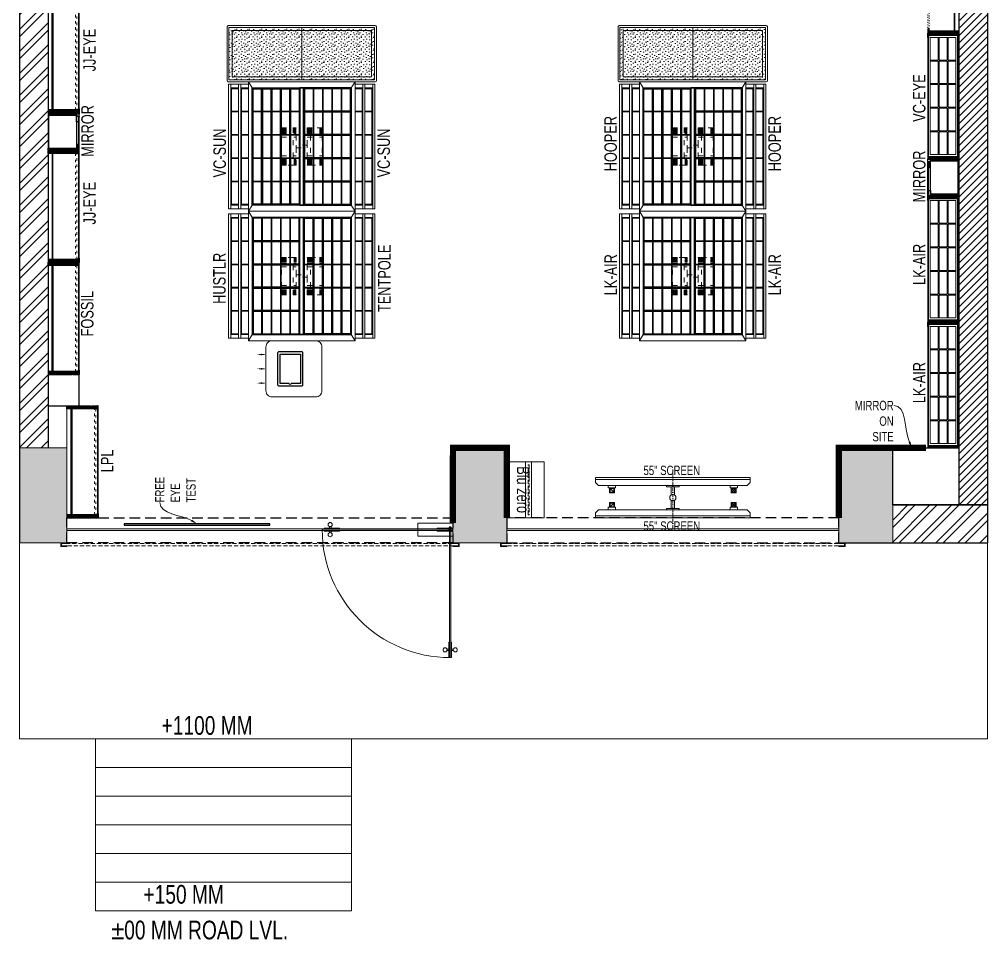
# Model space of a CAD drawing. Header units: feet. Extents: x 3145723 to 3153497, y -5725757 to -5712156.
# Drawn here: x 3145723 to 3153497, y -5725757 to -5718369 of the extents above; entities that cross this region are included whole.
import ezdxf
from ezdxf import colors
from ezdxf.entities.mleader import LeaderData, LeaderLine
from ezdxf.math import Vec2, Vec3

# ---------------------------------------------------------------- set-up
doc = ezdxf.new("R2010")
doc.units = ezdxf.units.FT
doc.header["$LTSCALE"] = 33
doc.header["$MEASUREMENT"] = 0
for name, pattern in [('ACAD_ISO03W100', [30, 12, -18]), ('D10_DASHED', [0.75, 0.5, -0.25]), ('DASHDOT2', [0.5, 0.25, -0.125, 0, -0.125]), ('HIDDEN', [9.525, 6.35, -3.175]), ('HIDDEN2', [4.7625, 3.175, -1.5875]), ('HIDDENX2', [0.75, 0.5, -0.25])]:
    doc.linetypes.add(name, pattern=pattern)
for name, color, linetype, lineweight in [('A-COL', 243, 'Continuous', 9), ('A-Glazing', 4, 'Continuous', 20), ('A-shutter', 8, 'Continuous', 18), ('A-STAIR', 6, 'Continuous', 5), ('column hatch', 5, 'Continuous', 0), ('Glazing', 141, 'Continuous', 15), ('HIDDEN LINE', 177, 'Continuous', 0), ('LENS-DIM', 252, 'Continuous', 5), ('LENS-FURNITURE', 13, 'Continuous', 9), ('LENS-HATCH', 251, 'Continuous', 5), ('LENS-PARTITION', 21, 'Continuous', 25), ('LENS-TEXT', 31, 'Continuous', 5), ('LENS_TEXT', 31, 'Continuous', 5), ('LK-EQPMT', 3, 'Continuous', 18), ('LK-FF&E FLOOR', 1, 'Continuous', 9), ('LK-FF&E WALL', 1, 'Continuous', 9), ('LK-IT', 3, 'Continuous', 18), ('LK-MIRROR', 133, 'Continuous', 13), ('LN-ELEVATION-1', 81, 'Continuous', 25), ('LN-ELEVATION-2', 103, 'Continuous', 20), ('LN-ELEVATION-3', 125, 'Continuous', 18), ('LN-ELEVATION-4', 145, 'Continuous', 13), ('LN-ELEVATION-5', 167, 'Continuous', 5), ('LN-HATCH', 251, 'Continuous', 0), ('PLANO-TXT', 252, 'Continuous', 5), ('rolling shutter', 1, 'Continuous', 5), ('WALL', 7, 'Continuous', 30)]:
    doc.layers.add(name, color=color, linetype=linetype, lineweight=lineweight)
doc.layers.add('A-WALL', color=1, linetype='Continuous')
doc.layers.add('beam', color=5, linetype='Continuous')
doc.styles.add('LK TXT', font='GILC____.TTF', dxfattribs={"height": 100})
doc.styles.get("Standard").update_dxf_attribs({"font": 'GILC____.TTF'})
pattern_1 = [(45, (4208834.247, 1706614.74), (-4.4901280605, 4.4901280605), [])]
pattern_2 = [(45, (4209134.247, 1706614.74), (-4.4901280605, 4.4901280605), [])]
pattern_3 = [(45, (7858558.917, 3503823.203), (-4.4901280605, 4.4901280605), [])]
pattern_4 = [(45, (3990327.2935, 1709214.6916), (-4.4901280605, 4.4901280605), [])]

# ---------------------------------------------------------------- blocks, each defined once
blk = doc.blocks.new('MIRROR')
at = {"layer": 'LN-HATCH', "ltscale": 0.5}
h = blk.add_hatch(dxfattribs=at)
h.set_pattern_fill('ANSI31', color=256, scale=2)
h.set_pattern_definition([(45, (4060433.7416, 1708720.787), (-4.4901280605, 4.4901280605), [])])
h.paths.add_polyline_path([(212.9, 101.3), (230.9, 101.3), (230.9, -127.7), (212.9, -127.7)])
h.paths.add_polyline_path([(230.9, 95.3), (494.9, 95.3), (494.9, 101.3), (230.9, 101.3)])
h.paths.add_polyline_path([(512.9, 101.3), (494.9, 101.3), (494.9, -127.7), (512.9, -127.7)])
at = {"layer": 'Defpoints'}
blk.add_lwpolyline([(512.9, 101.3), (212.9, 101.3), (212.9, -148.7), (512.9, -148.7)], close=True, dxfattribs=at)
at = {"layer": 'LN-ELEVATION-1'}
for points in [[(212.9, 101.3), (230.9, 101.3), (230.9, -127.7), (212.9, -127.7)], [(230.9, 95.3), (494.9, 95.3), (494.9, 101.3), (230.9, 101.3)], [(512.9, 101.3), (494.9, 101.3), (494.9, -127.7), (512.9, -127.7)], [(259.9, -141.7), (259.9, -127.7), (214.9, -127.7), (214.9, -148.7), (223.9, -148.7), (223.9, -147.2), (216.4, -147.2), (216.4, -141.7)], [(442.9, -141.7), (442.9, -127.7), (487.9, -127.7), (487.9, -148.7), (478.9, -148.7), (478.9, -147.2), (486.4, -147.2), (486.4, -141.7)], [(504.9, -148.7), (504.9, -147.2), (509.4, -147.2), (509.4, -129.2), (487.9, -129.2), (487.9, -127.7), (510.9, -127.7), (510.9, -148.7)]]:
    blk.add_lwpolyline(points, close=True, dxfattribs=at)
at = {"layer": 'LN-ELEVATION-2', "color": 4, "lineweight": 0}
blk.add_lwpolyline([(216.4, -141.7), (486.4, -141.7), (486.4, -147.2), (216.4, -147.2)], close=True, dxfattribs=at)
at = {"layer": 'LN-ELEVATION-2'}
blk.add_lwpolyline([(259.9, -141.7), (442.9, -141.7), (442.9, -127.7), (259.9, -127.7)], close=True, dxfattribs=at)
at = {"layer": 'LN-ELEVATION-4', "ltscale": 0.5}
blk.add_line((478.9, -148.7), (223.9, -148.7), dxfattribs=at)
blk = doc.blocks.new('Entrance Door')
at = {"layer": 'Glazing', "ltscale": 111}
blk.add_hatch(color=256, dxfattribs=at).paths.add_polyline_path([(18, -34.8), (18, -1235), (30, -1235), (30, -34.8)])
at = {"layer": 'Glazing'}
for p, q in [((30, -54.2), (18, -66.2)), ((1117.8, -31.3), (1117.8, -54.3)), ((1117.8, -89.2), (1117.8, -66.3)), ((1132.8, -31.3), (1132.8, -54.3)), ((1132.8, -89.2), (1132.8, -66.3))]:
    blk.add_line(p, q, dxfattribs=at)
at = {"layer": 'Glazing', "ltscale": 44}
for p, q in [((-4.9, -1156.3), (18, -1156.3)), ((-4.9, -1171.3), (18, -1171.3)), ((52.9, -1156.3), (30, -1156.3)), ((52.9, -1171.3), (30, -1171.3))]:
    blk.add_line(p, q, dxfattribs=at)
at = {"layer": 'Glazing'}
for points in [[(320, -120.5), (0, -120.5), (0, 0), (320, 0)], [(0, -54.2), (142.5, -54.2), (142.5, -46.8), (0, -46.8)], [(0, -66.2), (142.5, -66.2), (142.5, -73.7), (0, -73.7)], [(1180.8, -54.3), (1038.3, -54.3), (1038.3, -46.8), (1180.8, -46.8)], [(1180.8, -66.3), (1038.3, -66.3), (1038.3, -73.8), (1180.8, -73.8)]]:
    blk.add_lwpolyline(points, close=True, dxfattribs=at)
at = {"layer": 'Glazing', "ltscale": 222}
blk.add_lwpolyline([(-1.5, -66.2), (1198.8, -66.2), (1198.8, -54.2), (-1.5, -54.2)], close=True, dxfattribs=at)
at = {"layer": 'Glazing', "ltscale": 111}
blk.add_lwpolyline([(18, -34.8), (18, -1235), (30, -1235), (30, -34.8)], close=True, dxfattribs=at)
at = {"layer": 'Glazing', "ltscale": 44}
for points in [[(18, -1092.5), (18, -1235), (10.5, -1235), (10.5, -1092.5)], [(30, -1092.5), (30, -1235), (37.5, -1235), (37.5, -1092.5)]]:
    blk.add_lwpolyline(points, close=True, dxfattribs=at)
at = {"layer": 'Glazing'}
for centre, radius in [((1125.3, -13.9), 19), ((24, -58.7), 19.8), ((1125.3, -106.6), 19)]:
    blk.add_circle(centre, radius, dxfattribs=at)
at = {"layer": 'Glazing', "ltscale": 44}
for centre in [(-22.4, -1163.8), (70.4, -1163.8)]:
    blk.add_circle(centre, 19, dxfattribs=at)
at = {"layer": 'Glazing', "ltscale": 222}
blk.add_arc((24, -60.2), 1174.8, 270, 359.99955, dxfattribs=at)
blk = doc.blocks.new('JJ SH 900')
at = {"layer": 'LN-HATCH', "ltscale": 0.5}
h = blk.add_hatch(dxfattribs=at)
h.set_pattern_fill('ANSI31', color=256, scale=50)
h.paths.add_polyline_path([(-911.8, 0), (-911.8, -190), (-905.8, -190), (-905.8, -200), (-911.8, -200), (-911.8, -244), (-886.8, -244), (-886.8, 0)])
h = blk.add_hatch(dxfattribs=at)
h.set_pattern_fill('ANSI31', color=256, scale=2)
h.set_pattern_definition(pattern_1)
h.paths.add_polyline_path([(-11.8, 0), (-11.8, -190), (-17.8, -190), (-17.8, -200), (-11.8, -200), (-11.8, -244), (-36.8, -244), (-36.8, 0)])
h = blk.add_hatch(dxfattribs=at)
h.set_pattern_fill('ANSI31', color=256, scale=2)
h.set_pattern_definition(pattern_2)
h.paths.add_polyline_path([(-36.8, -40), (-886.8, -40), (-886.8, -34), (-36.8, -34)])
h = blk.add_hatch(dxfattribs=at)
h.set_pattern_fill('ANSI31', color=256, scale=2)
h.set_pattern_definition(pattern_2)
h.paths.add_polyline_path([(-876.8, -244), (-876.8, -250), (-911.8, -250), (-911.8, -244)])
h = blk.add_hatch(dxfattribs=at)
h.set_pattern_fill('ANSI31', color=256, scale=2)
h.set_pattern_definition(pattern_1)
h.paths.add_polyline_path([(-46.8, -244), (-46.8, -250), (-11.8, -250), (-11.8, -244)])
at = {"layer": 'LN-ELEVATION-1', "ltscale": 0.5}
for points in [[(-911.8, 0), (-911.8, -190), (-905.8, -190), (-905.8, -200), (-911.8, -200), (-911.8, -244), (-886.8, -244), (-886.8, 0)], [(-11.8, 0), (-11.8, -190), (-17.8, -190), (-17.8, -200), (-11.8, -200), (-11.8, -244), (-36.8, -244), (-36.8, 0)], [(-36.8, -40), (-886.8, -40), (-886.8, -34), (-36.8, -34)], [(-876.8, -244), (-876.8, -250), (-911.8, -250), (-911.8, -244)], [(-46.8, -244), (-46.8, -250), (-11.8, -250), (-11.8, -244)]]:
    blk.add_lwpolyline(points, close=True, dxfattribs=at)
at = {"layer": 'LN-ELEVATION-3', "ltscale": 0.5}
for p, q in [((-886.8, 0), (-36.8, 0)), ((-876.8, -244), (-46.8, -244)), ((-46.8, -250), (-876.8, -250))]:
    blk.add_line(p, q, dxfattribs=at)
at = {"layer": 'LN-ELEVATION-4', "linetype": 'ACAD_ISO03W100', "ltscale": 0.05}
blk.add_lwpolyline([(-886.8, -220), (-36.8, -220), (-36.8, -232), (-886.8, -232)], close=True, dxfattribs=at)
blk = doc.blocks.new('VC HD 1010')
at = {"layer": 'LN-HATCH', "ltscale": 0.5}
h = blk.add_hatch(dxfattribs=at)
h.set_pattern_fill('ANSI31', color=256, scale=2)
h.set_pattern_definition([(45, (3761554.586, 1795022.936), (-4.490128061, 4.490128061), [])])
h.paths.add_polyline_path([(-505.2, 24), (-505.2, -166), (-499.2, -166), (-499.2, -176), (-505.2, -176), (-505.2, -220), (-487.2, -220), (-487.2, 24)])
h = blk.add_hatch(dxfattribs=at)
h.set_pattern_fill('ANSI31', color=256, scale=2)
h.set_pattern_definition(pattern_3)
h.paths.add_polyline_path([(504.8, 24), (504.8, -166), (498.8, -166), (498.8, -176), (504.8, -176), (504.8, -220), (486.8, -220), (486.8, 24)])
h = blk.add_hatch(dxfattribs=at)
h.set_pattern_fill('ANSI31', color=256, scale=2)
h.set_pattern_definition([(45, (7858741.917, 3503823.203), (-4.4901280605, 4.4901280605), [])])
h.paths.add_polyline_path([(-470.2, -220), (-470.2, -226), (-505.2, -226), (-505.2, -220)])
h = blk.add_hatch(dxfattribs=at)
h.set_pattern_fill('ANSI31', color=256, scale=2)
h.set_pattern_definition(pattern_3)
h.paths.add_polyline_path([(476.8, -220), (476.8, -226), (511.8, -226), (511.8, -220)])
at = {"layer": 'LN-ELEVATION-1', "ltscale": 0.5}
for points in [[(-505.2, 24), (-505.2, -166), (-499.2, -166), (-499.2, -176), (-505.2, -176), (-505.2, -220), (-487.2, -220), (-487.2, 24)], [(486.8, 12), (-487.2, 12), (-487.2, 18), (486.8, 18)], [(504.8, 24), (504.8, -166), (498.8, -166), (498.8, -176), (504.8, -176), (504.8, -220), (486.8, -220), (486.8, 24)], [(-470.2, -220), (-470.2, -226), (-505.2, -226), (-505.2, -220)], [(469.8, -220), (469.8, -226), (504.8, -226), (504.8, -220)]]:
    blk.add_lwpolyline(points, close=True, dxfattribs=at)
at = {"layer": 'LN-ELEVATION-2', "ltscale": 0.5}
blk.add_lwpolyline([(470.2, 0), (-470.2, 0), (-470.2, -208), (470.2, -208)], close=True, dxfattribs=at)
at = {"layer": 'LN-ELEVATION-3', "ltscale": 0.5}
for p, q in [((-487.2, 24), (486.8, 24)), ((-470.2, -220), (469.8, -220)), ((469.8, -226), (-470.2, -226))]:
    blk.add_line(p, q, dxfattribs=at)
for points in [[(-470.2, 0), (-288.5, 0), (-288.5, -64), (-470.2, -64)], [(-280.5, 0), (-98.8, 0), (-98.8, -64), (-280.5, -64)], [(-90.8, 0), (90.8, 0), (90.8, -64), (-90.8, -64)], [(98.8, 0), (280.5, 0), (280.5, -64), (98.8, -64)], [(288.5, 0), (470.2, 0), (470.2, -64), (288.5, -64)], [(-470.2, -136), (-288.5, -136), (-288.5, -72), (-470.2, -72)], [(-280.5, -72), (-98.8, -72), (-98.8, -136), (-280.5, -136)], [(-90.8, -72), (90.8, -72), (90.8, -136), (-90.8, -136)], [(98.8, -72), (280.5, -72), (280.5, -136), (98.8, -136)], [(288.5, -72), (470.2, -72), (470.2, -136), (288.5, -136)], [(-470.2, -144), (-288.5, -144), (-288.5, -208), (-470.2, -208)], [(-280.5, -144), (-98.8, -144), (-98.8, -208), (-280.5, -208)], [(-90.8, -144), (90.8, -144), (90.8, -208), (-90.8, -208)], [(98.8, -144), (280.5, -144), (280.5, -208), (98.8, -208)], [(288.5, -144), (470.2, -144), (470.2, -208), (288.5, -208)]]:
    blk.add_lwpolyline(points, close=True, dxfattribs=at)
blk = doc.blocks.new('CLENS 600')
at = {"layer": 'LN-HATCH', "ltscale": 0.5}
h = blk.add_hatch(dxfattribs=at)
h.set_pattern_fill('ANSI31', color=256, scale=2)
h.set_pattern_definition(pattern_4)
h.paths.add_polyline_path([(-600, 0), (-582, 0), (-582, -240), (-600, -240)])
h = blk.add_hatch(dxfattribs=at)
h.set_pattern_fill('ANSI31', color=256, scale=2)
h.set_pattern_definition([(45, (3975657.573, 1709214.6916), (-4.490128061, 4.490128061), [])])
h.paths.add_polyline_path([(-18, 0), (0, 0), (0, -240), (-18, -240)])
h = blk.add_hatch(dxfattribs=at)
h.set_pattern_fill('ANSI31', color=256, scale=2)
h.set_pattern_definition([(45, (3990252.2935, 1709214.6916), (-4.4901280605, 4.4901280605), [])])
h.paths.add_polyline_path([(-582, -40), (-18, -40), (-18, -34), (-582, -34)])
h = blk.add_hatch(dxfattribs=at)
h.set_pattern_fill('ANSI31', color=256, scale=2)
h.set_pattern_definition(pattern_4)
h.paths.add_polyline_path([(-600, -250), (-565, -250), (-565, -240), (-600, -240)])
h = blk.add_hatch(dxfattribs=at)
h.set_pattern_fill('ANSI31', color=256, scale=2)
h.set_pattern_definition([(45, (3990177.2935, 1709214.6916), (-4.4901280605, 4.4901280605), [])])
h.paths.add_polyline_path([(-35, -250), (0, -250), (0, -240), (-35, -240)])
at = {"layer": 'HIDDEN LINE', "linetype": 'ACAD_ISO03W100', "ltscale": 0.02}
for p, q in [((-35, -240), (-565, -240)), ((-565, -250), (-35, -250))]:
    blk.add_line(p, q, dxfattribs=at)
at = {"layer": 'LN-ELEVATION-1', "ltscale": 0.5}
for points in [[(-600, 0), (-582, 0), (-582, -240), (-600, -240)], [(-18, 0), (0, 0), (0, -240), (-18, -240)], [(-582, -40), (-18, -40), (-18, -34), (-582, -34)], [(-600, -250), (-565, -250), (-565, -240), (-600, -240)], [(-35, -250), (0, -250), (0, -240), (-35, -240)]]:
    blk.add_lwpolyline(points, close=True, dxfattribs=at)
at = {"layer": 'LN-ELEVATION-4'}
blk.add_line((-18, 0), (-582, 0), dxfattribs=at)
blk = doc.blocks.new('*U46')
at = {"layer": 'A-shutter', "color": 5, "ltscale": 10}
for points in [[(41038450.5, -1561539.2), (41038450.5, -1561544.2), (41038405.5, -1561544.2), (41038405.5, -1561564.2), (41038450.5, -1561564.2), (41038450.5, -1561569.2), (41038400.5, -1561569.2), (41038400.5, -1561539.2)], [(41041549.4, -1561539.2), (41041549.4, -1561544.2), (41041594.4, -1561544.2), (41041594.4, -1561564.2), (41041549.4, -1561564.2), (41041549.4, -1561569.2), (41041599.4, -1561569.2), (41041599.4, -1561539.2)]]:
    blk.add_lwpolyline(points, close=True, dxfattribs=at)
at = {"layer": 'A-shutter', "color": 5, "linetype": 'HIDDENX2', "ltscale": 2}
blk.add_lwpolyline([(41038405.5, -1561544.2), (41038405.5, -1561564.2), (41041594.4, -1561564.2), (41041594.4, -1561544.2)], close=True, dxfattribs=at)
blk = doc.blocks.new('*U47')
at = {"layer": 'A-shutter', "color": 5, "ltscale": 10}
for points in [[(41038882.3, -1561539.2), (41038882.3, -1561544.2), (41038837.3, -1561544.2), (41038837.3, -1561564.2), (41038882.3, -1561564.2), (41038882.3, -1561569.2), (41038832.3, -1561569.2), (41038832.3, -1561539.2)], [(41041549.4, -1561539.2), (41041549.4, -1561544.2), (41041594.4, -1561544.2), (41041594.4, -1561564.2), (41041549.4, -1561564.2), (41041549.4, -1561569.2), (41041599.4, -1561569.2), (41041599.4, -1561539.2)]]:
    blk.add_lwpolyline(points, close=True, dxfattribs=at)
at = {"layer": 'A-shutter', "color": 5, "linetype": 'HIDDENX2', "ltscale": 2}
blk.add_lwpolyline([(41038837.3, -1561544.2), (41038837.3, -1561564.2), (41041594.4, -1561564.2), (41041594.4, -1561544.2)], close=True, dxfattribs=at)
blk = doc.blocks.new('A$Ce9b19e40')
at = {"layer": 'column hatch'}
h = blk.add_hatch(color=8, dxfattribs=at)
h.dxf.hatch_style = 1
h.paths.add_polyline_path([(-4696.7, -6546.8), (-5079.1, -6546.8), (-5079.1, -7308.9), (-4696.7, -7308.9)])
h.paths.add_polyline_path([(-1166, -6546.8), (-1597.8, -6546.8), (-1597.8, -7308.9), (-1166, -7308.9)])
h.paths.add_polyline_path([(1932.8, -6546.8), (1501, -6546.8), (1501, -7308.9), (1932.8, -7308.9)])
h.paths.add_polyline_path([(-1166, 3106.8), (-1597.8, 3106.8), (-1597.8, 2267.2), (-1166, 2267.2)])
h.paths.add_polyline_path([(-4696.7, 3106.8), (-5079.1, 3106.8), (-5079.1, 2267.2), (-4696.7, 2267.2)])
h.paths.add_polyline_path([(1959.6, 3106.8), (1501, 3106.8), (1501, 2267.2), (1959.6, 2267.2)])
at = {"layer": 'LN-HATCH'}
h = blk.add_hatch(dxfattribs=at)
h.set_pattern_fill('ANSI32', color=256, scale=333, angle=180)
h.set_pattern_definition([(225, (-8075448.35, 5277294.6), (88.2999593, -88.2999593), []), (225, (-8075507.22, 5277294.6), (88.2999593, -88.2999593), [])])
h.paths.add_polyline_path([(2694.9, -7004.1), (1932.8, -7004.1), (1932.8, -7308.9), (2694.9, -7308.9)])
h.paths.add_polyline_path([(1959.6, 2267.2), (1729.6, 2267.2), (1729.6, -1314.3), (2694.9, -1314.3), (2694.9, -1084.3), (1959.6, -1084.3)])
h.paths.add_polyline_path([(1501, 3106.8), (-1166, 3106.8), (-1166, 2876.8), (1501, 2876.8)])
h.paths.add_polyline_path([(-1597.8, 3106.8), (-4696.7, 3106.8), (-4696.7, 2876.8), (-1597.8, 2876.8)])
h.paths.add_polyline_path([(-4849.1, 2267.2), (-5079.1, 2267.2), (-5079.1, -6546.8), (-4849.1, -6546.8)])
h = blk.add_hatch(dxfattribs=at)
h.set_pattern_fill('ANSI31', color=256, scale=333, angle=180)
h.set_pattern_definition([(225, (-8075448.355, 5277294.598), (29.43331977, -29.43331977), [])])
h.paths.add_polyline_path([(2694.9, -1314.3), (2464.9, -1314.3), (2464.9, -7004.1), (2694.9, -7004.1)])
at = {"layer": 'A-COL'}
for p, q in [((-5079.1, -6546.8), (-4696.7, -6546.8)), ((-4696.7, -6546.8), (-4696.7, -7308.9)), ((-1597.8, -7308.9), (-1597.8, -6546.8)), ((-1597.8, -6546.8), (-1166, -6546.8)), ((-1166, -6546.8), (-1166, -7308.9)), ((1501, -7308.9), (1501, -6546.8)), ((1501, -6546.8), (1932.8, -6546.8)), ((1932.8, -6546.8), (1932.8, -7308.9)), ((-5079.1, -7308.9), (-4696.7, -7308.9)), ((-1166, -7308.9), (-1597.8, -7308.9))]:
    blk.add_line(p, q, dxfattribs=at)
at = {"layer": 'A-Glazing'}
for points in [[(-4696.7, -7197), (-1597.8, -7197), (-1597.8, -7209), (-4696.7, -7209)], [(1501, -7197), (-1166, -7197), (-1166, -7209), (1501, -7209)]]:
    blk.add_lwpolyline(points, close=True, dxfattribs=at)
at = {"layer": 'A-STAIR'}
for p, q in [((-5079.1, -7308.9), (-5079.1, -8883.9)), ((2694.9, -8883.9), (2694.9, -7308.9)), ((-5079.1, -8883.9), (2694.9, -8883.9)), ((-4469.1, -8883.9), (-4469.1, -10263.9)), ((-2412.1, -8883.9), (-2412.1, -10263.9)), ((-4469.1, -9113.9), (-2412.1, -9113.9)), ((-4469.1, -9343.9), (-2412.1, -9343.9)), ((-4469.1, -9573.9), (-2412.1, -9573.9)), ((-4469.1, -9803.9), (-2412.1, -9803.9)), ((-4469.1, -10033.9), (-2412.1, -10033.9)), ((-4469.1, -10263.9), (-2412.1, -10263.9))]:
    blk.add_line(p, q, dxfattribs=at)
at = {"layer": 'A-WALL'}
for p, q in [((-5079.1, 3106.8), (-5079.1, -7308.9)), ((-4849.1, 2267.2), (-4849.1, -6546.8)), ((2464.9, -1314.3), (2464.9, -7004.1)), ((2694.9, -1314.3), (2694.9, -7004.1)), ((2694.9, -7004.1), (2694.9, -7308.9)), ((1501, -7308.9), (2694.9, -7308.9))]:
    blk.add_line(p, q, dxfattribs=at)
blk.add_lwpolyline([(2694.9, -1084.3), (2694.9, -7004.1), (1932.8, -7004.1)], dxfattribs=at)
at = {"layer": 'beam', "linetype": 'HIDDEN', "ltscale": 0.4}
for points in [[(-4696.7, -7108.9), (-1597.8, -7108.9), (-1597.8, -7308.9), (-4696.7, -7308.9)], [(1501, -7108.9), (-1166, -7108.9), (-1166, -7308.9), (1501, -7308.9)]]:
    blk.add_lwpolyline(points, close=True, dxfattribs=at)
at = {"layer": 'WALL'}
blk.add_line((1932.8, -7004.1), (2694.9, -7004.1), dxfattribs=at)
at = {"layer": 'rolling shutter'}
blk.add_blockref('*U46', (-41043147.2, 1554230.4), dxfattribs=at)
at = {"layer": 'rolling shutter', "xscale": -1}
blk.add_blockref('*U47', (41040383.3, 1554230.4), dxfattribs=at)
at = {"layer": 'A-STAIR', "char_height": 150, "attachment_point": 1}
for s, insert in [('+1100 MM', (-3937.3, -8700.4)), ('+150 MM', (-4082.5, -10056)), ('%%P00 MM ROAD LVL.', (-4340.1, -10342.7))]:
    blk.add_mtext_dynamic_manual_height_columns(s, width=6108.585, gutter_width=500, heights=[1478.8], dxfattribs=dict(at, insert=insert))
blk = doc.blocks.new('2 seater bench')
at = {"layer": 'LENS-HATCH', "lineweight": 0}
h = blk.add_hatch(dxfattribs=at)
h.set_pattern_fill('STIP1', color=177, scale=100, angle=270, pattern_type=2)
h.set_pattern_definition([(270, (6617251.08, -170421.61), (100, -2e-13), [0, -100]), (270, (6617235.08, -170433.61), (100, -2e-13), [0, -100]), (270, (6617211.08, -170428.61), (100, -2e-13), [0, -100]), (270, (6617188.08, -170463.61), (100, -2e-13), [0, -100]), (270, (6617224.08, -170460.61), (100, -2e-13), [0, -100]), (270, (6617248.08, -170487.61), (100, -2e-13), [0, -100]), (270, (6617255.08, -170452.61), (100, -2e-13), [0, -100]), (270, (6617214.08, -170494.61), (100, -2e-13), [0, -100]), (270, (6617182.08, -170489.61), (100, -2e-13), [0, -100]), (270, (6617167.08, -170415.61), (100, -2e-13), [0, -100]), (270, (6617187.08, -170433.61), (100, -2e-13), [0, -100]), (270, (6617168.08, -170447.61), (100, -2e-13), [0, -100]), (270, (6617232.08, -170508.61), (100, -2e-13), [0, -100]), (270, (6617207.08, -170476.61), (100, -2e-13), [0, -100]), (270, (6617240.08, -170468.61), (100, -2e-13), [0, -100]), (270, (6617231.08, -170485.61), (100, -2e-13), [0, -100]), (270, (6617204.08, -170449.61), (100, -2e-13), [0, -100]), (270, (6617258.08, -170477.61), (100, -2e-13), [0, -100]), (270, (6617199.08, -170508.61), (100, -2e-13), [0, -100]), (270, (6617169.08, -170505.61), (100, -2e-13), [0, -100])])
h.paths.add_polyline_path([(585, 210), (0, 210), (0, -210), (585, -210)])
h.paths.add_polyline_path([(0, 245), (0, -210)])
h.paths.add_polyline_path([(-585, 210), (0, 210), (0, -210), (-585, -210)])
at = {"layer": 'LN-ELEVATION-2', "ltscale": 0.5}
for points in [[(-585, 210), (0, 210), (0, -210), (-585, -210)], [(585, 210), (0, 210), (0, -210), (585, -210)]]:
    blk.add_lwpolyline(points, close=True, dxfattribs=at)
at = {"layer": 'LN-ELEVATION-5', "ltscale": 0.5}
blk.add_lwpolyline([(590, 225), (-590, 225, 0.414214), (-600, 215), (-600, -215, 0.414214), (-590, -225), (590, -225, 0.414214), (600, -215), (600, 215, 0.414214)], format="xyb", close=True, dxfattribs=at)
blk.add_lwpolyline([(585, 210), (-585, 210), (-585, -210), (585, -210)], close=True, dxfattribs=at)
at = {"layer": 'LN-ELEVATION-5', "linetype": 'HIDDEN2', "ltscale": 11}
blk.add_lwpolyline([(-560, 185), (560, 185), (560, -185), (-560, -185)], close=True, dxfattribs=at)
blk = doc.blocks.new('GREETR 450x450')
at = {"layer": 'LN-ELEVATION-1', "linetype": 'ByBlock', "lineweight": -2}
for p, q in [((481.3, 339.7), (461, 339.7)), ((481.3, 225), (461, 225)), ((481.3, 110.3), (461, 110.3))]:
    blk.add_line(p, q, dxfattribs=at)
at = {"layer": 'LN-ELEVATION-1'}
for points in [[(355.5, 98.3), (355.5, 352.3, 0.414214), (345.5, 362.3), (163.5, 362.3, 0.414214), (153.5, 352.3), (153.5, 98.3, 0.414214), (163.5, 88.3), (345.5, 88.3, 0.414214)], [(264, 342.8), (336.5, 342.8), (336.5, 107.8), (172.5, 107.8), (172.5, 342.8), (245, 342.8, 0.327538), (246.9, 344.2, -0.733799), (262.1, 344.2, 0.327538)]]:
    blk.add_lwpolyline(points, format="xyb", close=True, dxfattribs=at)
at = {"layer": 'LN-ELEVATION-1', "linetype": 'ByBlock', "lineweight": -2}
for points in [[(481.3, 346.4), (481.3, 333.1), (521.3, 339.7)], [(481.3, 231.7), (481.3, 218.3), (521.3, 225)], [(481.3, 116.9), (481.3, 103.6), (521.3, 110.3)]]:
    blk.add_solid(points, dxfattribs=at)
at = {"layer": 'LN-ELEVATION-2'}
blk.add_lwpolyline([(50, 0), (400, 0, 0.414214), (450, 50), (450, 400, 0.414214), (400, 450), (50, 450, 0.414214), (0, 400), (0, 50, 0.414214)], format="xyb", close=True, dxfattribs=at)
blk = doc.blocks.new('BLUE ZERO')
at = {"layer": 'LENS-FURNITURE', "ltscale": 0.5}
for points in [[(86206.7, 120883.4), (86206.7, 120433.4), (85906.7, 120433.4), (85906.7, 120883.4)], [(86106.7, 120883.4), (86106.7, 120433.4), (86056.7, 120433.4), (86056.7, 120883.4)]]:
    blk.add_lwpolyline(points, close=True, dxfattribs=at)
at = {"layer": 'LENS-FURNITURE', "linetype": 'D10_DASHED', "ltscale": 2}
blk.add_lwpolyline([(86085.7, 120858.4), (86085.7, 120458.4), (86077.7, 120458.4), (86077.7, 120858.4)], close=True, dxfattribs=at)
blk = doc.blocks.new('ffgd')
at = {"layer": 'LN-ELEVATION-4', "linetype": 'ACAD_ISO03W100', "ltscale": 0.1}
blk.add_lwpolyline([(0, 47.3), (0, -41.5), (-20, -41.5), (-20, 47.3)], close=True, dxfattribs=at)
at = {"layer": 'LN-ELEVATION-5', "linetype": 'ACAD_ISO03W100', "ltscale": 0.1}
for p, q in [((-159.9, 165.7), (-159.9, 47.3)), ((-159.7, 165.7), (-159.7, 47.3)), ((-159.4, 165.7), (-159.4, 47.3)), ((-159, 165.7), (-159, 47.3)), ((-158.5, 165.7), (-158.5, 47.3)), ((-157.9, 165.7), (-157.9, 47.3)), ((-157.1, 165.7), (-157.1, 47.3)), ((-156.1, 165.7), (-156.1, 47.3)), ((-154.1, 165.7), (-154.1, 47.3)), ((-151.1, 165.7), (-151.1, 47.3)), ((-146.1, 165.7), (-146.1, 47.3)), ((-141.1, 165.7), (-141.1, 47.3)), ((-135.1, 165.7), (-135.1, 47.3)), ((-128.1, 165.7), (-128.1, 47.3)), ((-120.1, 165.7), (-120.1, 47.3)), ((-111.1, 165.7), (-111.1, 47.3)), ((-102.1, 165.7), (-102.1, 47.3)), ((-85, 165.7), (-85, 47.3)), ((65, 165.7), (65, 47.3)), ((82.1, 165.7), (82.1, 47.3)), ((91.1, 165.7), (91.1, 47.3)), ((100.1, 165.7), (100.1, 47.3)), ((108.1, 165.7), (108.1, 47.3)), ((115.1, 165.7), (115.1, 47.3)), ((121.1, 165.7), (121.1, 47.3)), ((126.1, 165.7), (126.1, 47.3)), ((131.1, 165.7), (131.1, 47.3)), ((134.1, 165.7), (134.1, 47.3)), ((136.1, 165.7), (136.1, 47.3)), ((137.1, 165.7), (137.1, 47.3)), ((137.9, 165.7), (137.9, 47.3)), ((138.5, 165.7), (138.5, 47.3)), ((139, 165.7), (139, 47.3)), ((139.4, 165.7), (139.4, 47.3)), ((139.7, 165.7), (139.7, 47.3)), ((139.9, 165.7), (139.9, 47.3)), ((-159.9, -41.5), (-159.9, -159.9)), ((-159.7, -41.5), (-159.7, -159.9)), ((-159.4, -41.5), (-159.4, -159.9)), ((-159, -41.5), (-159, -159.9)), ((-158.5, -41.5), (-158.5, -159.9)), ((-157.9, -41.5), (-157.9, -159.9)), ((-157.1, -41.5), (-157.1, -159.9)), ((-156.1, -41.5), (-156.1, -159.9)), ((-154.1, -41.5), (-154.1, -159.9)), ((-151.1, -41.5), (-151.1, -159.9)), ((-146.1, -41.5), (-146.1, -159.9)), ((-141.1, -41.5), (-141.1, -159.9)), ((-135.1, -41.5), (-135.1, -159.9)), ((-128.1, -41.5), (-128.1, -159.9)), ((-120.1, -41.5), (-120.1, -159.9)), ((-111.1, -41.5), (-111.1, -159.9)), ((-102.1, -41.5), (-102.1, -159.9)), ((-85, -41.5), (-85, -159.9)), ((65, -41.5), (65, -159.9)), ((82.1, -41.5), (82.1, -159.9)), ((91.1, -41.5), (91.1, -159.9)), ((100.1, -41.5), (100.1, -159.9)), ((108.1, -41.5), (108.1, -159.9)), ((115.1, -41.5), (115.1, -159.9)), ((121.1, -41.5), (121.1, -159.9)), ((126.1, -41.5), (126.1, -159.9)), ((131.1, -41.5), (131.1, -159.9)), ((134.1, -41.5), (134.1, -159.9)), ((136.1, -41.5), (136.1, -159.9)), ((137.1, -41.5), (137.1, -159.9)), ((137.9, -41.5), (137.9, -159.9)), ((138.5, -41.5), (138.5, -159.9)), ((139, -41.5), (139, -159.9)), ((139.4, -41.5), (139.4, -159.9)), ((139.7, -41.5), (139.7, -159.9)), ((139.9, -41.5), (139.9, -159.9))]:
    blk.add_line(p, q, dxfattribs=at)
for points in [[(140, 73), (140, 165.7), (-160, 165.7), (-160, 73)], [(140, -67.1), (140, -159.9), (-160, -159.9), (-160, -67.1)]]:
    blk.add_lwpolyline(points, dxfattribs=at)
for points in [[(140, 73), (140, 47.3), (-160, 47.3), (-160, 73)], [(140, -41.5), (140, -67.1), (-160, -67.1), (-160, -41.5)]]:
    blk.add_lwpolyline(points, close=True, dxfattribs=at)
blk = doc.blocks.new('EURO 1040 x 1175')
at = {"layer": 'LN-ELEVATION-1'}
for points in [[(-470, -327.4), (470, -327.4), (470, 467.6), (-470, 467.6)], [(-470, 85.1), (470, 85.1), (470, 467.6), (-470, 467.6)], [(-283.2, 85.1), (-277.2, 85.1), (-277.2, 467.6), (-283.2, 467.6)], [(-96.4, 85.1), (-90.4, 85.1), (-90.4, 467.6), (-96.4, 467.6)], [(90.4, 85.1), (96.4, 85.1), (96.4, 467.6), (90.4, 467.6)], [(277.2, 85.1), (283.2, 85.1), (283.2, 467.6), (277.2, 467.6)], [(-470, 386.6), (-283.2, 386.6), (-283.2, 392.6), (-470, 392.6)], [(-277.2, 386.6), (-96.4, 386.6), (-96.4, 392.6), (-277.2, 392.6)], [(-90.4, 386.6), (90.4, 386.6), (90.4, 392.6), (-90.4, 392.6)], [(96.4, 386.6), (277.2, 386.6), (277.2, 392.6), (96.4, 392.6)], [(283.2, 386.6), (470, 386.6), (470, 392.6), (283.2, 392.6)], [(-470, 311.2), (-283.2, 311.2), (-283.2, 317.2), (-470, 317.2)], [(-277.2, 311.2), (-96.4, 311.2), (-96.4, 317.2), (-277.2, 317.2)], [(-90.4, 311.2), (90.4, 311.2), (90.4, 317.2), (-90.4, 317.2)], [(96.4, 311.2), (277.2, 311.2), (277.2, 317.2), (96.4, 317.2)], [(283.2, 311.2), (470, 311.2), (470, 317.2), (283.2, 317.2)], [(-470, 235.8), (-283.2, 235.8), (-283.2, 241.8), (-470, 241.8)], [(-277.2, 235.8), (-96.4, 235.8), (-96.4, 241.8), (-277.2, 241.8)], [(-90.4, 235.8), (90.4, 235.8), (90.4, 241.8), (-90.4, 241.8)], [(96.4, 235.8), (277.2, 235.8), (277.2, 241.8), (96.4, 241.8)], [(283.2, 235.8), (470, 235.8), (470, 241.8), (283.2, 241.8)], [(-470, 160.4), (-283.2, 160.4), (-283.2, 166.4), (-470, 166.4)], [(-277.2, 160.4), (-96.4, 160.4), (-96.4, 166.4), (-277.2, 166.4)], [(-90.4, 160.4), (90.4, 160.4), (90.4, 166.4), (-90.4, 166.4)], [(96.4, 160.4), (277.2, 160.4), (277.2, 166.4), (96.4, 166.4)], [(283.2, 160.4), (470, 160.4), (470, 166.4), (283.2, 166.4)], [(-470, 85.1), (470, 85.1), (470, 55.1), (-470, 55.1)], [(-470, 55.1), (470, 55.1), (470, -327.4), (-470, -327.4)], [(-283.2, 55.1), (-277.2, 55.1), (-277.2, -327.4), (-283.2, -327.4)], [(-96.4, 55.1), (-90.4, 55.1), (-90.4, -327.4), (-96.4, -327.4)], [(90.4, 55.1), (96.4, 55.1), (96.4, -327.4), (90.4, -327.4)], [(277.2, 55.1), (283.2, 55.1), (283.2, -327.4), (277.2, -327.4)], [(-470, -20.3), (-283.2, -20.3), (-283.2, -26.3), (-470, -26.3)], [(-277.2, -20.3), (-96.4, -20.3), (-96.4, -26.3), (-277.2, -26.3)], [(-90.4, -20.3), (90.4, -20.3), (90.4, -26.3), (-90.4, -26.3)], [(96.4, -20.3), (277.2, -20.3), (277.2, -26.3), (96.4, -26.3)], [(283.2, -20.3), (470, -20.3), (470, -26.3), (283.2, -26.3)], [(-470, -95.7), (-283.2, -95.7), (-283.2, -101.7), (-470, -101.7)], [(-277.2, -95.7), (-96.4, -95.7), (-96.4, -101.7), (-277.2, -101.7)], [(-90.4, -95.7), (90.4, -95.7), (90.4, -101.7), (-90.4, -101.7)], [(96.4, -95.7), (277.2, -95.7), (277.2, -101.7), (96.4, -101.7)], [(283.2, -95.7), (470, -95.7), (470, -101.7), (283.2, -101.7)], [(-470, -171.1), (-283.2, -171.1), (-283.2, -177.1), (-470, -177.1)], [(-277.2, -171.1), (-96.4, -171.1), (-96.4, -177.1), (-277.2, -177.1)], [(-90.4, -171.1), (90.4, -171.1), (90.4, -177.1), (-90.4, -177.1)], [(96.4, -171.1), (277.2, -171.1), (277.2, -177.1), (96.4, -177.1)], [(283.2, -171.1), (470, -171.1), (470, -177.1), (283.2, -177.1)], [(-470, -246.4), (-283.2, -246.4), (-283.2, -252.4), (-470, -252.4)], [(-277.2, -246.4), (-96.4, -246.4), (-96.4, -252.4), (-277.2, -252.4)], [(-90.4, -246.4), (90.4, -246.4), (90.4, -252.4), (-90.4, -252.4)], [(96.4, -246.4), (277.2, -246.4), (277.2, -252.4), (96.4, -252.4)], [(283.2, -246.4), (470, -246.4), (470, -252.4), (283.2, -252.4)]]:
    blk.add_lwpolyline(points, close=True, dxfattribs=at)
for points in [[(-283.2, 461.6), (-464, 461.6), (-464, 317.2)], [(-96.4, 461.6), (-277.2, 461.6)], [(90.4, 461.6), (-90.4, 461.6)], [(277.2, 461.6), (96.4, 461.6)], [(464, 317.2), (464, 461.6), (283.2, 461.6)], [(-464, 311.2), (-464, 241.8)], [(464, 241.8), (464, 311.2)], [(-464, 235.8), (-464, 166.4)], [(464, 166.4), (464, 235.8)], [(-464, 160.4), (-464, 91.1), (-283.2, 91.1)], [(283.2, 91.1), (464, 91.1), (464, 160.4)], [(-277.2, 91.1), (-96.4, 91.1)], [(-90.4, 91.1), (90.4, 91.1)], [(96.4, 91.1), (277.2, 91.1)], [(-464, -20.3), (-464, 49.1), (-283.2, 49.1)], [(-277.2, 49.1), (-96.4, 49.1)], [(-90.4, 49.1), (90.4, 49.1)], [(96.4, 49.1), (277.2, 49.1)], [(283.2, 49.1), (464, 49.1), (464, -20.3)], [(-464, -95.7), (-464, -26.3)], [(464, -26.3), (464, -95.7)], [(-464, -171.1), (-464, -101.7)], [(464, -101.7), (464, -171.1)], [(-283.2, -321.4), (-464, -321.4), (-464, -177.1)], [(464, -177.1), (464, -321.4), (283.2, -321.4)], [(-96.4, -321.4), (-277.2, -321.4)], [(90.4, -321.4), (-90.4, -321.4)], [(277.2, -321.4), (96.4, -321.4)]]:
    blk.add_lwpolyline(points, dxfattribs=at)
at = {"layer": 'LN-ELEVATION-2'}
blk.add_lwpolyline([(-520, -357.4), (520, -357.4), (520, 497.6), (-520, 497.6)], close=True, dxfattribs=at)
for points in [[(-470, 467.6), (-520, 497.6)], [(470, 467.6), (520, 497.6)], [(-470, -327.4), (-520, -357.4)], [(470, -327.4), (520, -357.4)]]:
    blk.add_lwpolyline(points, dxfattribs=at)
at = {"layer": 'LN-ELEVATION-3'}
for points in [[(-500, 559.6), (500, 559.6), (500, 577.6), (-500, 577.6)], [(-500, 497.6), (-470, 497.6), (-470, 559.6), (-500, 559.6)], [(470, 497.6), (500, 497.6), (500, 559.6), (470, 559.6)], [(-500, -357.4), (-470, -357.4), (-470, -419.4), (-500, -419.4)], [(470, -357.4), (500, -357.4), (500, -419.4), (470, -419.4)], [(-500, -419.4), (500, -419.4), (500, -437.4), (-500, -437.4)]]:
    blk.add_lwpolyline(points, close=True, dxfattribs=at)
at = {"layer": 'LN-ELEVATION-4'}
for points in [[(-500, 639.6), (500, 639.6), (500, 657.6), (-500, 657.6)], [(-500, 577.6), (-470, 577.6), (-470, 639.6), (-500, 639.6)], [(470, 577.6), (500, 577.6), (500, 639.6), (470, 639.6)], [(-470, 497.6), (-464, 497.6), (-464, 559.6), (-470, 559.6)], [(-464, 553.6), (-283.2, 553.6), (-283.2, 559.6), (-464, 559.6)], [(-283.2, 497.6), (-277.2, 497.6), (-277.2, 559.6), (-283.2, 559.6)], [(-277.2, 553.6), (-96.4, 553.6), (-96.4, 559.6), (-277.2, 559.6)], [(-96.4, 497.6), (-90.4, 497.6), (-90.4, 559.6), (-96.4, 559.6)], [(-90.4, 553.6), (90.4, 553.6), (90.4, 559.6), (-90.4, 559.6)], [(90.4, 497.6), (96.4, 497.6), (96.4, 559.6), (90.4, 559.6)], [(96.4, 553.6), (277.2, 553.6), (277.2, 559.6), (96.4, 559.6)], [(277.2, 497.6), (283.2, 497.6), (283.2, 559.6), (277.2, 559.6)], [(283.2, 553.6), (464, 553.6), (464, 559.6), (283.2, 559.6)], [(464, 497.6), (470, 497.6), (470, 559.6), (464, 559.6)], [(-470, -357.4), (-464, -357.4), (-464, -419.4), (-470, -419.4)], [(-283.2, -357.4), (-277.2, -357.4), (-277.2, -419.4), (-283.2, -419.4)], [(-96.4, -357.4), (-90.4, -357.4), (-90.4, -419.4), (-96.4, -419.4)], [(90.4, -357.4), (96.4, -357.4), (96.4, -419.4), (90.4, -419.4)], [(277.2, -357.4), (283.2, -357.4), (283.2, -419.4), (277.2, -419.4)], [(464, -357.4), (470, -357.4), (470, -419.4), (464, -419.4)], [(-500, -437.4), (-470, -437.4), (-470, -499.4), (-500, -499.4)], [(-464, -413.4), (-283.2, -413.4), (-283.2, -419.4), (-464, -419.4)], [(-277.2, -413.4), (-96.4, -413.4), (-96.4, -419.4), (-277.2, -419.4)], [(-90.4, -413.4), (90.4, -413.4), (90.4, -419.4), (-90.4, -419.4)], [(96.4, -413.4), (277.2, -413.4), (277.2, -419.4), (96.4, -419.4)], [(283.2, -413.4), (464, -413.4), (464, -419.4), (283.2, -419.4)], [(470, -437.4), (500, -437.4), (500, -499.4), (470, -499.4)], [(-500, -499.4), (500, -499.4), (500, -517.4), (-500, -517.4)]]:
    blk.add_lwpolyline(points, close=True, dxfattribs=at)
at = {"layer": 'LN-ELEVATION-5'}
for points in [[(-470, 577.6), (-464, 577.6), (-464, 639.6), (-470, 639.6)], [(-464, 633.6), (-283.2, 633.6), (-283.2, 639.6), (-464, 639.6)], [(-283.2, 577.6), (-277.2, 577.6), (-277.2, 639.6), (-283.2, 639.6)], [(-277.2, 633.6), (-96.4, 633.6), (-96.4, 639.6), (-277.2, 639.6)], [(-96.4, 577.6), (-90.4, 577.6), (-90.4, 639.6), (-96.4, 639.6)], [(-90.4, 633.6), (90.4, 633.6), (90.4, 639.6), (-90.4, 639.6)], [(90.4, 577.6), (96.4, 577.6), (96.4, 639.6), (90.4, 639.6)], [(96.4, 633.6), (277.2, 633.6), (277.2, 639.6), (96.4, 639.6)], [(277.2, 577.6), (283.2, 577.6), (283.2, 639.6), (277.2, 639.6)], [(283.2, 633.6), (464, 633.6), (464, 639.6), (283.2, 639.6)], [(464, 577.6), (470, 577.6), (470, 639.6), (464, 639.6)], [(-470, -437.4), (-464, -437.4), (-464, -499.4), (-470, -499.4)], [(-283.2, -437.4), (-277.2, -437.4), (-277.2, -499.4), (-283.2, -499.4)], [(-96.4, -437.4), (-90.4, -437.4), (-90.4, -499.4), (-96.4, -499.4)], [(90.4, -437.4), (96.4, -437.4), (96.4, -499.4), (90.4, -499.4)], [(277.2, -437.4), (283.2, -437.4), (283.2, -499.4), (277.2, -499.4)], [(464, -437.4), (470, -437.4), (470, -499.4), (464, -499.4)], [(-464, -493.4), (-283.2, -493.4), (-283.2, -499.4), (-464, -499.4)], [(-277.2, -493.4), (-96.4, -493.4), (-96.4, -499.4), (-277.2, -499.4)], [(-90.4, -493.4), (90.4, -493.4), (90.4, -499.4), (-90.4, -499.4)], [(96.4, -493.4), (277.2, -493.4), (277.2, -499.4), (96.4, -499.4)], [(283.2, -493.4), (464, -493.4), (464, -499.4), (283.2, -499.4)]]:
    blk.add_lwpolyline(points, close=True, dxfattribs=at)
at = {"layer": 'LENS-DIM'}
blk.add_blockref('ffgd', (10, 67.1), dxfattribs=at)
blk = doc.blocks.new('55INCH')
at = {"layer": 'LK-EQPMT', "ltscale": 12}
for p, q in [((2111558.8, 1135690.5), (2111583.2, 1135690.5)), ((2111583.2, 1135690.5), (2111607.7, 1135666)), ((2111607.7, 1134473.9), (2111607.7, 1135666)), ((2111607.7, 1135587.9), (2111627.2, 1135587.9)), ((2111627.2, 1135587.9), (2111627.2, 1135529.3)), ((2111627.2, 1135529.3), (2111607.7, 1135529.3)), ((2111627.2, 1134610.6), (2111607.7, 1134610.6)), ((2111607.7, 1134552), (2111627.2, 1134552)), ((2111627.2, 1134610.6), (2111627.2, 1134552)), ((2111583.2, 1134449.5), (2111607.7, 1134473.9)), ((2111558.8, 1134449.5), (2111583.2, 1134449.5))]:
    blk.add_line(p, q, dxfattribs=at)
at = {"layer": 'LK-EQPMT'}
for p, q in [((2111661.6, 1135543.3), (2111631, 1135573.9)), ((2111661.6, 1135573.9), (2111631, 1135543.3)), ((2111661.6, 1134597.1), (2111631, 1134566.5))]:
    blk.add_line(p, q, dxfattribs=at)
at = {"layer": 'LK-EQPMT', "ltscale": 12}
blk.add_lwpolyline([(2111542.6, 1135690.5), (2111558.8, 1135690.5), (2111558.8, 1134449.5), (2111542.6, 1134449.5)], close=True, dxfattribs=at)
at = {"layer": 'LK-EQPMT'}
for points in [[(2111627.2, 1135577.7), (2111627.2, 1135539.5), (2111665.4, 1135539.5), (2111665.4, 1135577.7)], [(2111631, 1135573.9), (2111631, 1135543.3), (2111661.6, 1135543.3), (2111661.6, 1135573.9)], [(2111627.2, 1134562.7), (2111627.2, 1134600.9), (2111665.4, 1134600.9), (2111665.4, 1134562.7)], [(2111631, 1134566.5), (2111631, 1134597.1), (2111661.6, 1134597.1), (2111661.6, 1134566.5)]]:
    blk.add_lwpolyline(points, close=True, dxfattribs=at)

msp = doc.modelspace()

# ---------------------------------------------------------------- linework, layer by layer
msp.add_lwpolyline([(3147732.6, -5722418), (3146564.6, -5722418), (3146564.6, -5722430), (3147732.6, -5722430)], close=True)
at = {"layer": 'LENS-PARTITION'}
for points in [[(3146202.7, -5721221.4), (3145952.7, -5721221.4), (3145952.7, -5721471.4), (3146202.7, -5721471.4)], [(3152734.6, -5721809.3), (3153266.6, -5721809.3), (3153266.6, -5722266.6), (3152734.6, -5722266.6)]]:
    msp.add_lwpolyline(points, close=True, dxfattribs=at)
at = {"layer": 'LK-IT', "color": 1, "linetype": 'DASHDOT2', "ltscale": 3}
msp.add_line((3150969.3, -5722453.4), (3150969.3, -5721964.3), dxfattribs=at)
at = {"layer": 'LK-IT'}
for points in [[(3151019.3, -5722111.4), (3150919.3, -5722111.4), (3150919.3, -5722121.4), (3151019.3, -5722121.4)], [(3151019.3, -5722306.3), (3150919.3, -5722306.3), (3150919.3, -5722296.3), (3151019.3, -5722296.3)]]:
    msp.add_lwpolyline(points, close=True, dxfattribs=at)
for points in [[(3150981.8, -5722187.2), (3150981.8, -5722121.4), (3150956.8, -5722121.4), (3150956.8, -5722187.2, -0.267949), (3150981.8, -5722187.2, 1)], [(3150981.8, -5722230.5), (3150981.8, -5722296.3), (3150956.8, -5722296.3), (3150956.8, -5722230.5, 0.267949), (3150981.8, -5722230.5, -1)]]:
    msp.add_lwpolyline(points, format="xyb", dxfattribs=at)
at = {"layer": 'LK-IT', "color": 1}
msp.add_circle((3150969.3, -5722208.9), 25, dxfattribs=at)
at = {"layer": 'LK-MIRROR', "linetype": 'ACAD_ISO03W100', "ltscale": 0.05, "const_width": 50}
for points in [[(3149202.6, -5722412.8), (3149203.9, -5721809.3), (3149635.7, -5721809.3), (3149635.7, -5722371.4)], [(3152302.8, -5722371.4), (3152302.8, -5721809.3), (3153000.6, -5721809.3)]]:
    msp.add_lwpolyline(points, dxfattribs=at)

# ---------------------------------------------------------------- block references
at = {"layer": 'A-Glazing', "xscale": -0.8748404702499005, "yscale": 0.8748404702499005, "zscale": 0.8748404702499005, "rotation": 359.9999889093191}
msp.add_blockref('Entrance Door', (3149202.6, -5722412.8), dxfattribs=at)
at = {"layer": 'LENS-DIM', "color": 2}
msp.add_blockref('A$Ce9b19e40', (3150801.8, -5715262.5), dxfattribs=at)
at = {"layer": 'LK-FF&E FLOOR'}
for name, p in [('2 seater bench', (3147990.2, -5718644.9)), ('2 seater bench', (3151129.1, -5718644.9)), ('BLUE ZERO', (3063729, -5842804.8))]:
    msp.add_blockref(name, p, dxfattribs=at)
at = {"layer": 'LK-FF&E FLOOR', "xscale": -1, "rotation": 90}
for p in [(3148060.2, -5719389.9), (3151199.2, -5719389.9)]:
    msp.add_blockref('EURO 1040 x 1175', p, dxfattribs=at)
at = {"layer": 'LK-FF&E FLOOR'}
for name, p, rotation in [('EURO 1040 x 1175', (3148060.2, -5720429.9), 90), ('EURO 1040 x 1175', (3151199.2, -5720429.9), 90), ('GREETR 450x450', (3148151.9, -5720949.9), 180)]:
    msp.add_blockref(name, p, dxfattribs=dict(at, rotation=rotation))
at = {"layer": 'LK-FF&E WALL'}
for name, p, rotation in [('CLENS 600', (3153266.6, -5718479.3), 270), ('JJ SH 900', (3145952.7, -5718209.6), 90.00000000000003), ('MIRROR', (3146054, -5719634.3), 90), ('JJ SH 900', (3145952.7, -5720309.6), 90.00000000000003), ('JJ SH 900', (3146105.1, -5721459.6), 90)]:
    msp.add_blockref(name, p, dxfattribs=dict(at, rotation=rotation))
at = {"layer": 'LK-FF&E WALL', "xscale": -1}
for name, p, rotation in [('VC HD 1010', (3153242.6, -5718984.2), 270), ('JJ SH 900', (3145952.7, -5720333.2), 90), ('MIRROR', (3153165.3, -5720002.3), 270), ('VC HD 1010', (3153242.6, -5720294.2), 270), ('VC HD 1010', (3153242.6, -5721304.2), 270)]:
    msp.add_blockref(name, p, dxfattribs=dict(at, rotation=rotation))
at = {"layer": 'LK-IT', "rotation": 270}
msp.add_blockref('55INCH', (2015899.3, -3610503.8), dxfattribs=at)
at = {"layer": 'LK-IT', "xscale": -1, "rotation": 270}
msp.add_blockref('55INCH', (2015899.3, -7833914), dxfattribs=at)

# ---------------------------------------------------------------- texts
at = {"layer": 'LENS-TEXT', "color": 0, "linetype": 'Continuous', "ltscale": 3, "char_height": 75, "width": 783.964, "attachment_point": 5, "style": 'LK TXT'}
for insert in [(3150960.8, -5721990.6), (3150960.8, -5722437.6)]:
    msp.add_mtext('\\pt225;55" SCREEN', dxfattribs=dict(at, insert=insert))
at = {"layer": 'LENS_TEXT', "linetype": 'Continuous', "ltscale": 3, "char_height": 100, "width": 324.474, "attachment_point": 5, "rotation": 90, "style": 'LK TXT'}
for insert in [(3146270.6, -5719265.2, -23744), (3152948.2, -5719630.3, -23744)]:
    msp.add_mtext('{\\C7;MIRROR}', dxfattribs=dict(at, insert=insert))
at = {"layer": 'PLANO-TXT', "linetype": 'Continuous', "ltscale": 3, "char_height": 100, "attachment_point": 5, "style": 'LK TXT'}
for s, insert, width, rotation in [('JJ-EYE', (3146286.3, -5718615.9, -23744), 149.547, 90), ('VC-EYE', (3152947.6, -5719001.1, -23744), 149.547, 90), ('HOOPER', (3150470.1, -5719367.3, -23744), 149.547, 90), ('HOOPER', (3151787, -5719367.3, -23744), 149.547, 90), ('VC-SUN', (3147331.8, -5719441.9, -23744), 149.547, 90), ('VC-SUN', (3148648.6, -5719441.9, -23744), 149.547, 90), ('JJ-EYE', (3146286.3, -5719845.4, -23744), 149.547, 90), ('TENTPOLE', (3148653.5, -5720448.2, -23744), 149.547, 90), ('LK-AIR', (3152947.6, -5720336.5, -23744), 149.547, 90), ('HUSTLR', (3147329.2, -5720448.2, -23744), 149.547, 90), ('LK-AIR', (3150470.1, -5720419.7, -23744), 149.547, 90), ('LK-AIR', (3151787, -5720419.7, -23744), 149.547, 90), ('FOSSIL', (3146268.2, -5720732.3, -23744), 149.547, 90), ('LK-AIR', (3152947.6, -5721285.5, -23744), 149.547, 90), ('LPL', (3146427.2, -5721914.5, -23744), 149.547, 90), ('\\pt800;Blu zero', (3149766.6, -5722144.8), 510.552, 270)]:
    msp.add_mtext(s, dxfattribs=dict(at, insert=insert, width=width, rotation=rotation))

# ---------------------------------------------------------------- leaders
at = {"layer": 'LENS-TEXT', "color": 0, "linetype": 'Continuous', "ltscale": 3}
ml = msp.add_multileader_mtext('Standard', dxfattribs=at)
ml.set_content('\\pxqr,t3;{\\C0;MIRROR ON SITE}', color=1)
ml.set_leader_properties(color=256, linetype='ByLayer', lineweight=-1)
ml.build(insert=Vec2(0, 0))
ml.multileader.update_dxf_attribs({"leader_type": 2, "dogleg_length": 0.36, "arrow_head_size": 50})
ctx = ml.context
ctx.base_point, ctx.char_height, ctx.arrow_head_size, ctx.landing_gap_size, ctx.plane_origin, ctx.plane_x_axis, ctx.plane_y_axis = Vec3(3152492.3, -5721470.1, 47488.1), 75, 50, 0.09, Vec3(3146557.5, -5723105.8, 47488.1), Vec3(0.999999, 0.001097), Vec3(-0.001097, 0.999999)
ctx.text_align_type = 2
notes = []
notes.append((ctx, [(1, (1, 1, 0), (3152742.6, -5721469.8, 47488.1), (-0.999999, -0.001097), 0.36, [(1, [(3152888.8, -5721809.3, 47488.1)], 0, [])])]))
ctx.mtext.insert, ctx.mtext.text_direction, ctx.mtext.rotation, ctx.mtext.width, ctx.mtext.alignment, ctx.mtext.flow_direction = Vec3(3152742.1, -5721431.8, 47488.1), Vec3(0.999999, 0.001097), 0.001097, 289.544, 3, 5
at = {"layer": 'LENS_TEXT', "color": 1, "linetype": 'Continuous', "ltscale": 3}
ml = msp.add_multileader_mtext('Standard', dxfattribs=at)
ml.set_content('{\\C256;FREE EYE TEST}', color=1)
ml.set_leader_properties(color=256, linetype='ByLayer', lineweight=-1)
ml.build(insert=Vec2(0, 0))
ml.multileader.update_dxf_attribs({"leader_type": 2, "dogleg_length": 0.36, "arrow_head_size": 50})
ctx = ml.context
ctx.base_point, ctx.char_height, ctx.arrow_head_size, ctx.landing_gap_size, ctx.plane_origin, ctx.plane_x_axis, ctx.plane_y_axis = Vec3(3146850.9, -5722247.8), 75, 50, 0.09, Vec3(3145488.5, -5723525.6), Vec3(0, 1), Vec3(-1, 0)
notes.append((ctx, [(0, (1, 1, 0), (3146850.9, -5722248.2), (0, 1), 0.36, [(1, [(3147148.6, -5722418)], 0, [])])]))
ctx.mtext.insert, ctx.mtext.text_direction, ctx.mtext.rotation, ctx.mtext.width, ctx.mtext.flow_direction = Vec3(3146812.9, -5722247.7), Vec3(0, 1), 1.570796, 354.238, 5
for ctx, leaders in notes:
    for number, flags, end, landing, length, lines in leaders:
        leader = LeaderData()
        leader.index, (leader.has_last_leader_line, leader.has_dogleg_vector, leader.attachment_direction) = number, flags
        leader.last_leader_point, leader.dogleg_vector, leader.dogleg_length = Vec3(end), Vec3(landing), length
        for number, points, colour, breaks in lines:
            line = LeaderLine()
            line.index, line.vertices, line.color, line.breaks = number, Vec3.list(points), colors.encode_raw_color(colour), breaks
            leader.lines.append(line)
        ctx.leaders.append(leader)

doc.saveas('drawing.dxf')
